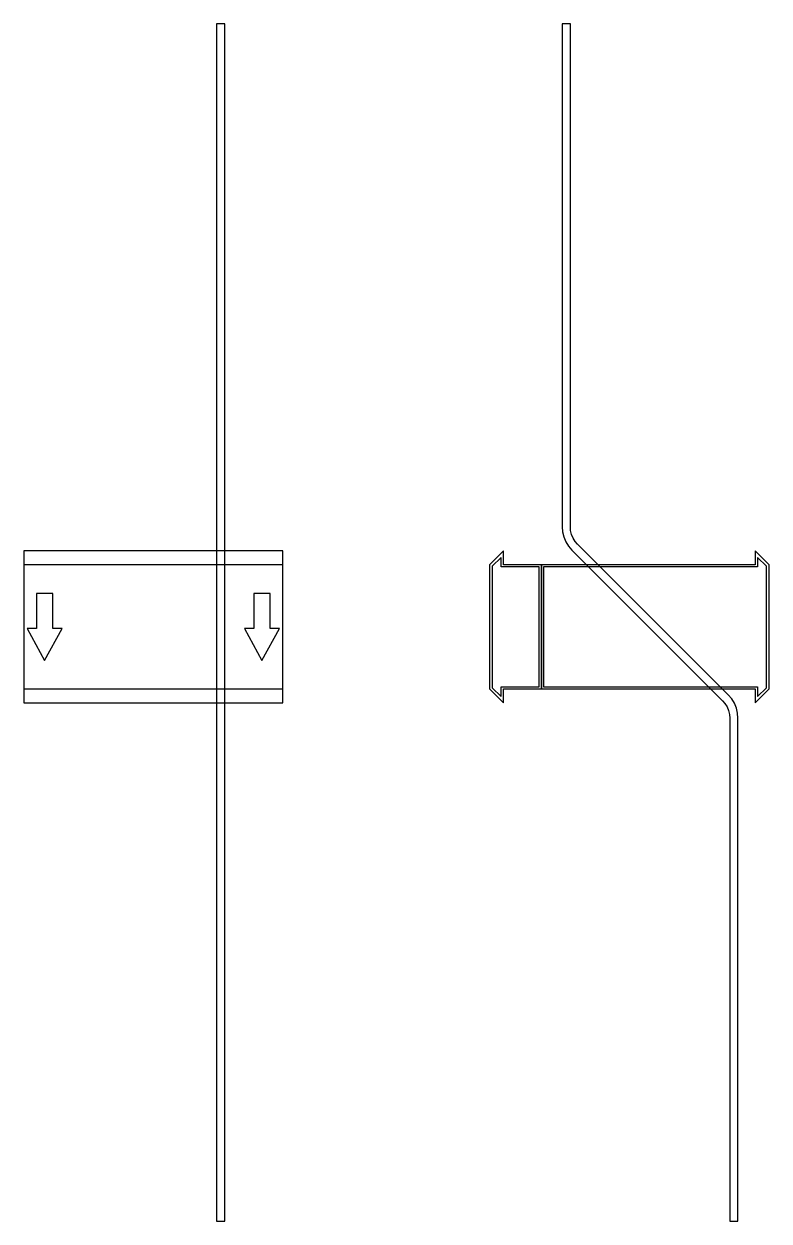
# Model space of a CAD drawing. Extents: x 0 to 720, y -575 to 583.
import ezdxf

# ---------------------------------------------------------------- set-up
doc = ezdxf.new("R2010")
doc.units = 0
doc.layers.add('Halfen', color=7, linetype='CONTINUOUS')

msp = doc.modelspace()

# ---------------------------------------------------------------- linework, layer by layer
at = {"layer": 'Halfen', "color": 7}
for points in [[(194, -574.569), (194, 583.197), (186, 583.197), (186, -574.569)], [(690, -574.569), (690, -88.284), (689.606, -83.278), (688.434, -78.396), (686.512, -73.757), (683.889, -69.475), (680.627, -65.657), (535.029, 79.941), (532.584, 82.805), (530.616, 86.016), (529.175, 89.495), (528.295, 93.157), (528, 96.912), (528, 583.197), (520, 583.197), (520, 96.912), (520.394, 91.906), (521.566, 87.023), (523.488, 82.384), (526.111, 78.103), (529.373, 74.284), (674.971, -71.314), (677.416, -74.177), (679.384, -77.388), (680.825, -80.868), (681.705, -84.53), (682, -88.284), (682, -574.569)], [(0, -73.5), (250, -73.5), (250, 73.5), (0, 73.5)], [(500, -60), (500, 60), (463.5, 60), (463.5, 73.5), (450, 60), (450, -60), (463.5, -73.5), (463.5, -60)], [(720, -60), (720, 60), (706.5, 73.5), (706.5, 60), (500, 60), (500, -60), (706.5, -60), (706.5, -73.5)], [(0, -60), (250, -60), (250, 60), (0, 60)], [(498, -58), (498, 58), (461, 58), (461, 67.25), (452.5, 58.75), (452.5, -58.75), (461, -67.25), (461, -58)], [(717.5, -58.75), (717.5, 58.75), (709, 67.25), (709, 58), (502, 58), (502, -58), (709, -58), (709, -67.25)], [(20, -32.5), (37, -1.5), (28, -1.5), (28, 32.5), (12, 32.5), (12, -1.5), (3, -1.5)], [(230, -32.5), (247, -1.5), (238, -1.5), (238, 32.5), (222, 32.5), (222, -1.5), (213, -1.5)]]:
    msp.add_lwpolyline(points, close=True, dxfattribs=at)

doc.saveas('drawing.dxf')
